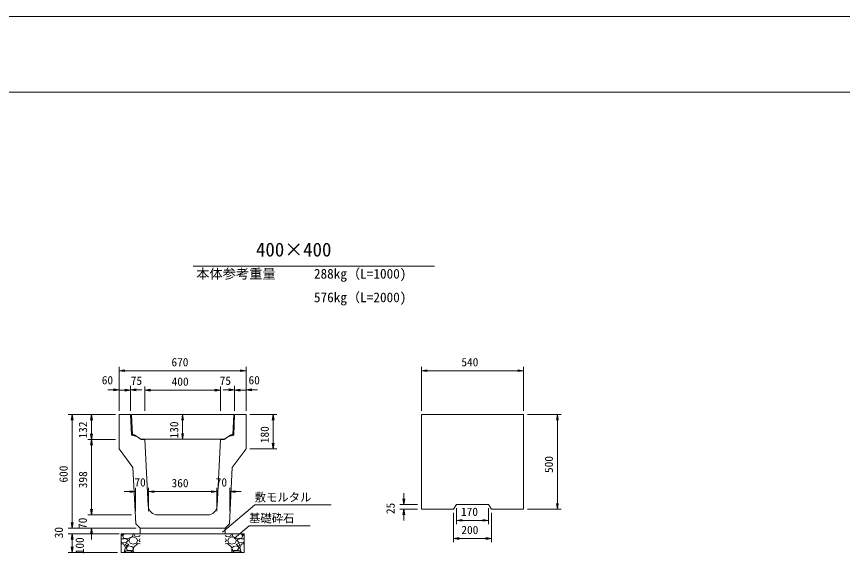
# Model space of a CAD drawing. Units: millimetres, scale not verified. Extents: x 0 to 84100, y 0 to 59400.
# Drawn here: x 40430 to 62265, y 45197 to 59400 of the extents above; entities that cross this region are included whole.
import ezdxf
from ezdxf.enums import TextEntityAlignment as Align

# ---------------------------------------------------------------- set-up
doc = ezdxf.new("R2010")
doc.units = ezdxf.units.MM
doc.header["$LTSCALE"] = 100
for name, color, linetype in [('D-MTR-TXT(文字列）', 7, 'Continuous'), ('D-STR-TXT（文字）', 7, 'Continuous'), ('D-TTL-TXT（文字）', 7, 'Continuous')]:
    doc.layers.add(name, color=color, linetype=linetype)
for name, color, linetype, lineweight in [('D-STR-DIM（寸法）', 7, 'Continuous', 18), ('D-STR-HTXT（旗揚げ）', 7, 'Continuous', 18), ('D-STR-STRn（構造物）', 7, 'Continuous', 18), ('D-STR（構造物外形線）', 1, 'Continuous', 18), ('D-TTL(外枠）', 2, 'Continuous', 18), ('DEFPOINTS_2', 8, 'Continuous', 18)]:
    doc.layers.add(name, color=color, linetype=linetype, lineweight=lineweight)
doc.styles.add('ＭＳ ゴシック', font='')
doc.styles.get('ＭＳ ゴシック').set_extended_font_data('MS Gothic')

msp = doc.modelspace()

# ---------------------------------------------------------------- linework, layer by layer
at = {"layer": 'D-STR-DIM（寸法）'}
for p, q in [((43147, 48969.1), (43147, 50131.7)), ((43147, 50031.7), (43297, 50056.7)), ((43297, 50006.7), (43147, 50031.7)), ((43147, 50031.7), (43297, 50031.7)), ((46347, 50031.7), (43297, 50031.7)), ((46347, 50056.7), (46497, 50031.7)), ((46497, 50031.7), (46347, 50006.7)), ((46497, 50031.7), (46347, 50031.7)), ((46497, 48969.1), (46497, 50131.7)), ((51134.1, 48969.1), (51134.1, 50131.7)), ((51134.1, 50031.7), (51284.1, 50056.7)), ((51284.1, 50006.7), (51134.1, 50031.7)), ((51134.1, 50031.7), (51284.1, 50031.7)), ((51284.1, 50031.7), (53684.1, 50031.7)), ((53684.1, 50056.7), (53834.1, 50031.7)), ((53834.1, 50031.7), (53684.1, 50006.7)), ((53834.1, 50031.7), (53684.1, 50031.7)), ((53834.1, 48969.1), (53834.1, 50131.7)), ((43147, 48969.1), (43147, 49628.4)), ((43447, 48969.1), (43447, 49628.4)), ((43447, 48969.1), (43447, 49617.1)), ((43822, 48969.1), (43822, 49617.1)), ((43822, 48969.1), (43822, 49617.1)), ((45822, 48969.1), (45822, 49617.1)), ((45822, 48969.1), (45822, 49617.1)), ((46197, 48969.1), (46197, 49628.4)), ((46197, 48969.1), (46197, 49617.1)), ((46497, 48969.1), (46497, 49628.4)), ((42997, 49528.4), (42847, 49528.4)), ((42997, 49553.4), (43147, 49528.4)), ((43147, 49528.4), (42997, 49503.4)), ((43147, 49528.4), (42997, 49528.4)), ((43297, 49517.1), (43147, 49517.1)), ((43297, 49542.1), (43447, 49517.1)), ((43447, 49517.1), (43297, 49492.1)), ((43447, 49517.1), (43297, 49517.1)), ((43447, 49528.4), (43597, 49553.4)), ((43597, 49503.4), (43447, 49528.4)), ((43447, 49528.4), (43597, 49528.4)), ((43597, 49528.4), (43747, 49528.4)), ((43822, 49517.1), (43972, 49542.1)), ((43822, 49517.1), (43972, 49542.1)), ((43972, 49492.1), (43822, 49517.1)), ((43822, 49517.1), (43972, 49517.1)), ((43972, 49492.1), (43822, 49517.1)), ((43822, 49517.1), (43972, 49517.1)), ((43972, 49517.1), (45672, 49517.1)), ((43972, 49517.1), (44122, 49517.1)), ((45672, 49517.1), (45522, 49517.1)), ((45672, 49542.1), (45822, 49517.1)), ((45672, 49542.1), (45822, 49517.1)), ((45822, 49517.1), (45672, 49492.1)), ((45822, 49517.1), (45672, 49517.1)), ((45822, 49517.1), (45672, 49492.1)), ((45822, 49517.1), (45672, 49517.1)), ((46047, 49528.4), (45897, 49528.4)), ((46047, 49553.4), (46197, 49528.4)), ((46197, 49528.4), (46047, 49503.4)), ((46197, 49528.4), (46047, 49528.4)), ((46197, 49517.1), (46347, 49542.1)), ((46347, 49492.1), (46197, 49517.1)), ((46197, 49517.1), (46347, 49517.1)), ((46347, 49517.1), (46497, 49517.1)), ((46497, 49528.4), (46647, 49553.4)), ((46647, 49503.4), (46497, 49528.4)), ((46497, 49528.4), (46647, 49528.4)), ((46647, 49528.4), (46797, 49528.4)), ((43047, 48869.1), (41798.6, 48869.1)), ((41873.6, 48719.1), (41898.6, 48869.1)), ((41898.6, 48869.1), (41923.6, 48719.1)), ((41898.6, 48869.1), (41898.6, 48719.1)), ((41898.6, 48719.1), (41898.6, 46019.1)), ((43047, 48869.1), (42312.2, 48869.1)), ((42387.2, 48719.1), (42412.2, 48869.1)), ((42412.2, 48869.1), (42437.2, 48719.1)), ((42412.2, 48869.1), (42412.2, 48719.1)), ((42412.2, 48719.1), (42412.2, 48359.1)), ((44797, 48719.1), (44822, 48869.1)), ((44822, 48869.1), (44847, 48719.1)), ((44822, 48869.1), (44822, 48719.1)), ((44822, 48369.1), (44822, 48719.1)), ((46597, 48869.1), (47316.3, 48869.1)), ((47191.3, 48719.1), (47216.3, 48869.1)), ((47216.3, 48869.1), (47241.3, 48719.1)), ((47216.3, 48869.1), (47216.3, 48719.1)), ((47216.3, 48719.1), (47216.3, 48119.1)), ((53934.1, 48869.1), (54828.2, 48869.1)), ((54703.2, 48719.1), (54728.2, 48869.1)), ((54728.2, 48869.1), (54753.2, 48719.1)), ((54728.2, 48869.1), (54728.2, 48719.1)), ((54728.2, 48719.1), (54728.2, 46519.1)), ((42412.2, 48209.1), (42387.2, 48359.1)), ((42437.2, 48359.1), (42412.2, 48209.1)), ((42412.2, 48209.1), (42412.2, 48359.1)), ((44822, 48219.1), (44797, 48369.1)), ((44847, 48369.1), (44822, 48219.1)), ((44822, 48219.1), (44822, 48369.1)), ((43047, 48209.1), (42312.2, 48209.1)), ((43047, 48209.1), (42312.2, 48209.1)), ((42387.2, 48059.1), (42412.2, 48209.1)), ((42412.2, 48209.1), (42437.2, 48059.1)), ((42412.2, 48209.1), (42412.2, 48059.1)), ((42412.2, 48059.1), (42412.2, 46369.1)), ((47216.3, 47969.1), (47191.3, 48119.1)), ((47241.3, 48119.1), (47216.3, 47969.1)), ((47216.3, 47969.1), (47216.3, 48119.1)), ((46597, 47969.1), (47316.3, 47969.1)), ((43422, 46833.3), (43272, 46833.3)), ((43422, 46858.3), (43572, 46833.3)), ((43572, 46833.3), (43422, 46808.3)), ((43572, 46833.3), (43422, 46833.3)), ((43572, 46319.1), (43572, 46933.3)), ((43922, 46319.1), (43922, 46933.3)), ((43922, 46319.1), (43922, 46933.3)), ((43922, 46833.3), (44072, 46858.3)), ((43922, 46833.3), (44072, 46858.3)), ((44072, 46808.3), (43922, 46833.3)), ((43922, 46833.3), (44072, 46833.3)), ((44072, 46808.3), (43922, 46833.3)), ((43922, 46833.3), (44072, 46833.3)), ((44072, 46833.3), (45572, 46833.3)), ((44072, 46833.3), (44222, 46833.3)), ((45572, 46833.3), (45422, 46833.3)), ((45572, 46858.3), (45722, 46833.3)), ((45572, 46858.3), (45722, 46833.3)), ((45722, 46833.3), (45572, 46808.3)), ((45722, 46833.3), (45572, 46833.3)), ((45722, 46833.3), (45572, 46808.3)), ((45722, 46833.3), (45572, 46833.3)), ((45722, 46319.1), (45722, 46933.3)), ((45722, 46319.1), (45722, 46933.3)), ((46072, 46319.1), (46072, 46933.3)), ((46072, 46833.3), (46222, 46858.3)), ((46222, 46808.3), (46072, 46833.3)), ((46072, 46833.3), (46222, 46833.3)), ((46222, 46833.3), (46372, 46833.3)), ((50667.1, 46644.1), (50667.1, 46794.1)), ((42412.2, 46369.1), (42412.2, 46519.1)), ((50667.1, 46494.1), (50642.1, 46644.1)), ((50692.1, 46644.1), (50667.1, 46494.1)), ((50667.1, 46494.1), (50667.1, 46644.1)), ((54728.2, 46369.1), (54703.2, 46519.1)), ((54753.2, 46519.1), (54728.2, 46369.1)), ((54728.2, 46369.1), (54728.2, 46519.1)), ((42412.2, 46219.1), (42387.2, 46369.1)), ((42412.2, 46219.1), (42387.2, 46369.1)), ((42437.2, 46369.1), (42412.2, 46219.1)), ((42412.2, 46219.1), (42412.2, 46369.1)), ((42437.2, 46369.1), (42412.2, 46219.1)), ((42412.2, 46219.1), (42412.2, 46369.1)), ((51034.1, 46494.1), (50567.1, 46494.1)), ((51034.1, 46369.1), (50567.1, 46369.1)), ((50642.1, 46219.1), (50667.1, 46369.1)), ((50667.1, 46369.1), (50692.1, 46219.1)), ((50667.1, 46369.1), (50667.1, 46219.1)), ((52059.1, 46394.1), (52059.1, 45973.8)), ((52909.1, 46394.1), (52909.1, 45973.8)), ((53934.1, 46369.1), (54828.2, 46369.1)), ((41898.6, 46019.1), (41898.6, 46169.1)), ((41898.6, 46019.1), (41898.6, 46169.1)), ((41898.6, 46019.1), (41898.6, 46169.1)), ((43472, 46219.1), (42312.2, 46219.1)), ((43472, 46219.1), (42312.2, 46219.1)), ((50667.1, 46219.1), (50667.1, 46069.1)), ((51984.1, 46269.1), (51984.1, 45494.3)), ((52059.1, 46073.8), (52209.1, 46098.8)), ((52209.1, 46048.8), (52059.1, 46073.8)), ((52059.1, 46073.8), (52209.1, 46073.8)), ((52759.1, 46073.8), (52209.1, 46073.8)), ((52759.1, 46098.8), (52909.1, 46073.8)), ((52909.1, 46073.8), (52759.1, 46048.8)), ((52909.1, 46073.8), (52759.1, 46073.8)), ((52984.1, 46269.1), (52984.1, 45494.3)), ((43597, 45869.1), (41798.6, 45869.1)), ((43597, 45869.1), (41798.6, 45869.1)), ((43597, 45869.1), (41798.6, 45869.1)), ((43597, 45869.1), (41798.6, 45869.1)), ((41898.6, 45869.1), (41873.6, 46019.1)), ((41898.6, 45869.1), (41873.6, 46019.1)), ((41898.6, 45869.1), (41873.6, 46019.1)), ((41898.6, 45869.1), (41873.6, 46019.1)), ((41923.6, 46019.1), (41898.6, 45869.1)), ((41898.6, 45869.1), (41898.6, 46019.1)), ((41923.6, 46019.1), (41898.6, 45869.1)), ((41898.6, 45869.1), (41898.6, 46019.1)), ((41923.6, 46019.1), (41898.6, 45869.1)), ((41898.6, 45869.1), (41898.6, 46019.1)), ((41923.6, 46019.1), (41898.6, 45869.1)), ((41898.6, 45869.1), (41898.6, 46019.1)), ((43597, 45869.1), (42312.2, 45869.1)), ((42387.2, 45719.1), (42412.2, 45869.1)), ((42412.2, 45869.1), (42437.2, 45719.1)), ((42412.2, 45869.1), (42412.2, 45719.1)), ((43097, 45719.1), (41798.6, 45719.1)), ((43097, 45719.1), (41798.6, 45719.1)), ((43097, 45719.1), (41798.6, 45719.1)), ((43142, 45719.1), (41798.6, 45719.1)), ((41873.6, 45569.1), (41898.6, 45719.1)), ((41873.6, 45569.1), (41898.6, 45719.1)), ((41873.6, 45569.1), (41898.6, 45719.1)), ((41873.6, 45569.1), (41898.6, 45719.1)), ((41898.6, 45719.1), (41923.6, 45569.1)), ((41898.6, 45719.1), (41898.6, 45569.1)), ((41898.6, 45719.1), (41923.6, 45569.1)), ((41898.6, 45719.1), (41898.6, 45569.1)), ((41898.6, 45719.1), (41923.6, 45569.1)), ((41898.6, 45719.1), (41898.6, 45569.1)), ((41898.6, 45719.1), (41923.6, 45569.1)), ((41898.6, 45719.1), (41898.6, 45569.1)), ((42412.2, 45719.1), (42412.2, 45569.1)), ((41898.6, 45569.1), (41898.6, 45419.1)), ((41898.6, 45569.1), (41898.6, 45419.1)), ((41898.6, 45569.1), (41898.6, 45419.1)), ((41898.6, 45569.1), (41898.6, 45369.1)), ((51984.1, 45594.3), (52134.1, 45619.3)), ((52134.1, 45569.3), (51984.1, 45594.3)), ((51984.1, 45594.3), (52134.1, 45594.3)), ((52834.1, 45594.3), (52134.1, 45594.3)), ((52834.1, 45619.3), (52984.1, 45594.3)), ((52984.1, 45594.3), (52834.1, 45569.3)), ((52984.1, 45594.3), (52834.1, 45594.3)), ((43097, 45219.1), (41798.6, 45219.1)), ((41898.6, 45219.1), (41873.6, 45369.1)), ((41923.6, 45369.1), (41898.6, 45219.1)), ((41898.6, 45219.1), (41898.6, 45369.1))]:
    msp.add_line(p, q, dxfattribs=at)
at = {"layer": 'D-STR-HTXT（旗揚げ）'}
for p, q in [((45097.6, 52797.4), (51476, 52797.4)), ((45874.2, 45765.2), (46726.8, 46481.5)), ((48749.5, 46481.5), (46726.8, 46481.5)), ((46183.7, 45596.7), (46577, 45926.3)), ((48193.9, 45926.3), (46577, 45926.3))]:
    msp.add_line(p, q, dxfattribs=at)
at = {"layer": 'D-STR-STRn（構造物）'}
for p, q in [((43697, 45869.1), (43697, 45719.1)), ((45947, 45869.1), (45947, 45719.1)), ((43697, 45719.1), (43197, 45719.1)), ((43197, 45719.1), (43197, 45219.1)), ((43197, 45675.7), (43253.3, 45719.1)), ((43227.9, 45663.9), (43277.5, 45719.1)), ((43263.8, 45603.7), (43228.8, 45663.7)), ((43493.1, 45648.6), (43388.1, 45593.6)), ((43513, 45718.9), (43493, 45648.9)), ((43530.1, 45719.1), (43557, 45655.1)), ((43557.6, 45653.7), (43662.6, 45648.7)), ((43662.9, 45649.3), (43697, 45675.6)), ((45947, 45719.1), (43697, 45719.1)), ((45947, 45719.1), (46447, 45719.1)), ((45981.1, 45649.3), (45947, 45675.6)), ((46086.4, 45653.7), (45981.4, 45648.7)), ((46113.9, 45719.1), (46086.9, 45655.1)), ((46131, 45718.9), (46151, 45648.9)), ((46150.9, 45648.6), (46255.9, 45593.6)), ((46416.1, 45663.9), (46366.4, 45719.1)), ((46380.1, 45603.7), (46415.1, 45663.7)), ((46447, 45675.7), (46390.7, 45719.1)), ((46447, 45719.1), (46447, 45219.1)), ((43273.3, 45588.3), (43197, 45580.3)), ((43217.7, 45480.6), (43197, 45503.1)), ((43258, 45448.4), (43197, 45453.5)), ((43332.5, 45489.2), (43217.5, 45479.2)), ((43314, 45359.2), (43259, 45449.2)), ((43387.5, 45595), (43262.5, 45605)), ((43372.7, 45564.2), (43272.7, 45589.2)), ((43307.7, 45443.9), (43327.7, 45393.9)), ((43342.8, 45458.7), (43307.8, 45443.7)), ((43327.7, 45394), (43402.7, 45439)), ((43377.9, 45538.9), (43332.9, 45488.9)), ((43403, 45439), (43343, 45459)), ((43377.9, 45538.6), (43372.9, 45563.6)), ((43402.4, 45539.1), (43432.4, 45469.1)), ((43407.7, 45538.9), (43437.7, 45608.9)), ((43432.5, 45468.6), (43517.5, 45443.6)), ((43437.9, 45608.9), (43517.9, 45633.9)), ((43517.7, 45633.9), (43597.7, 45603.9)), ((43518.1, 45443.6), (43603.1, 45468.6)), ((43638, 45458.9), (43523, 45353.9)), ((43597.9, 45603.8), (43627.9, 45538.8)), ((43602.7, 45469.1), (43627.7, 45539.1)), ((43697, 45453.5), (43638, 45458.4)), ((43697, 45503.1), (43662.7, 45540.6)), ((43662.8, 45539), (43677.8, 45579)), ((43697, 45580.3), (43678.3, 45578.3)), ((45947, 45580.3), (45965.7, 45578.3)), ((45947, 45503.1), (45981.3, 45540.6)), ((45947, 45453.5), (46006, 45458.4)), ((45981.2, 45539), (45966.2, 45579)), ((46006, 45458.9), (46121, 45353.9)), ((46046, 45603.8), (46016, 45538.8)), ((46041.3, 45469.1), (46016.3, 45539.1)), ((46125.9, 45443.6), (46040.9, 45468.6)), ((46126.3, 45633.9), (46046.3, 45603.9)), ((46206.1, 45608.9), (46126.1, 45633.9)), ((46211.5, 45468.6), (46126.5, 45443.6)), ((46236.2, 45538.9), (46206.2, 45608.9)), ((46241.6, 45539.1), (46211.6, 45469.1)), ((46241, 45439), (46301, 45459)), ((46316.3, 45394), (46241.3, 45439)), ((46256.4, 45595), (46381.4, 45605)), ((46266.1, 45538.6), (46271.1, 45563.6)), ((46266.1, 45538.9), (46311.1, 45488.9)), ((46271.3, 45564.2), (46371.3, 45589.2)), ((46301.2, 45458.7), (46336.2, 45443.7)), ((46311.5, 45489.2), (46426.5, 45479.2)), ((46336.3, 45443.9), (46316.3, 45393.9)), ((46330, 45359.2), (46385, 45449.2)), ((46370.7, 45588.3), (46447, 45580.3)), ((46386, 45448.4), (46447, 45453.5)), ((46426.3, 45480.6), (46447, 45503.1)), ((43197, 45219.1), (46447, 45219.1)), ((43253.3, 45219.1), (43272.9, 45234.3)), ((43272.9, 45233.8), (43312.9, 45358.8)), ((43277.5, 45219.1), (43317.9, 45263.9)), ((43317.9, 45263.9), (43447.9, 45263.9)), ((43327.7, 45349.1), (43367.7, 45289.1)), ((43377.8, 45398.9), (43327.8, 45348.9)), ((43368, 45288.7), (43493, 45273.7)), ((43478.4, 45384.2), (43378.4, 45399.2)), ((43447.7, 45265.1), (43512.7, 45220.1)), ((43518.9, 45347.9), (43478.9, 45382.9)), ((43493, 45274), (43518, 45319)), ((43517, 45250.1), (43530.1, 45219.1)), ((43522.6, 45354.2), (43517.6, 45249.2)), ((43517.9, 45318.9), (43517.9, 45348.9)), ((46126.9, 45250.1), (46113.9, 45219.1)), ((46121.4, 45354.2), (46126.4, 45249.2)), ((46125.1, 45347.9), (46165.1, 45382.9)), ((46151, 45274), (46126, 45319)), ((46126.1, 45318.9), (46126.1, 45348.9)), ((46196.3, 45265.1), (46131.3, 45220.1)), ((46276, 45288.7), (46151, 45273.7)), ((46165.5, 45384.2), (46265.5, 45399.2)), ((46326.1, 45263.9), (46196.1, 45263.9)), ((46266.1, 45398.9), (46316.1, 45348.9)), ((46316.3, 45349.1), (46276.3, 45289.1)), ((46366.4, 45219.1), (46326.1, 45263.9)), ((46371.1, 45233.8), (46331.1, 45358.8)), ((46390.7, 45219.1), (46371.1, 45234.3))]:
    msp.add_line(p, q, dxfattribs=at)
at = {"layer": 'D-STR（構造物外形線）'}
for p, q in [((43147, 47969.1), (43147, 48869.1)), ((43147, 48869.1), (43447, 48869.1)), ((43447, 48869.1), (43467.5, 48324.1)), ((43472, 48869.1), (43497, 48339.1)), ((43472, 48869.1), (46172, 48869.1)), ((46147, 48339.1), (46172, 48869.1)), ((46176.5, 48324.1), (46197, 48869.1)), ((46197, 48869.1), (46497, 48869.1)), ((46497, 47969.1), (46497, 48869.1)), ((51134.1, 48869.1), (53834.1, 48869.1)), ((51134.1, 46369.1), (51134.1, 48869.1)), ((53834.1, 46369.1), (53834.1, 48869.1)), ((43497, 48339.1), (43545.6, 48339.1)), ((43545.6, 48339.1), (43717, 48219.1)), ((45927, 48219.1), (46098.4, 48339.1)), ((46098.4, 48339.1), (46147, 48339.1)), ((43717, 48219.1), (45927, 48219.1)), ((43722, 48209.1), (43822, 48209.1)), ((43822, 48209.1), (43910.1, 46456.6)), ((45733.9, 46456.6), (45822, 48209.1)), ((45822, 48209.1), (45922, 48209.1)), ((43147, 47969.1), (43509.2, 47469.1)), ((46134.8, 47469.1), (46497, 47969.1)), ((43509.2, 47469.1), (43583.9, 45982.2)), ((46060.1, 45982.2), (46134.8, 47469.1)), ((51134.1, 46369.1), (51984.1, 46369.1)), ((51984.1, 46369.1), (52059.1, 46494.1)), ((52059.1, 46494.1), (52909.1, 46494.1)), ((52909.1, 46494.1), (52984.1, 46369.1)), ((52984.1, 46369.1), (53834.1, 46369.1)), ((44159.7, 46219.1), (45484.2, 46219.1)), ((43583.9, 45982.2), (43697, 45869.1)), ((43697, 45869.1), (45947, 45869.1)), ((45947, 45869.1), (46060.1, 45982.2))]:
    msp.add_line(p, q, dxfattribs=at)
for centre, radius, start, end in [((43440.4, 47925.1), 400, 45.25119, 86.11523), ((46203.6, 47925.1), 400, 93.88477, 134.74881), ((44159.7, 46469.1), 250, 182.87631, 270), ((45484.2, 46469.1), 250, 270, 357.12369)]:
    msp.add_arc(centre, radius, start, end, dxfattribs=at)
at = {"layer": 'D-TTL(外枠）'}
msp.add_line((2300, 57400), (81800, 57400), dxfattribs=at)
at = {"layer": 'DEFPOINTS_2'}
msp.add_line((0, 59400), (84100, 59400), dxfattribs=at)

# ---------------------------------------------------------------- texts
at = {"layer": 'D-MTR-TXT(文字列）', "style": 'ＭＳ ゴシック'}
for s, p in [('本体参考重量', (45180.7, 52390.8)), ('288kg（L=1000)', (48292.7, 52390.8)), ('576kg（L=2000)', (48292.7, 51766.7))]:
    msp.add_text(s, height=256.6, dxfattribs=at).set_placement(p, align=Align.BOTTOM_LEFT)
at = {"layer": 'D-STR-DIM（寸法）', "style": 'ＭＳ ゴシック'}
for s, p in [('670', (44526.6, 50081.7)), ('540', (52190.9, 50081.7)), ('60', (42684.6, 49605.8)), ('75', (43451.3, 49590.8)), ('400', (44531.1, 49567.1)), ('75', (45801.3, 49590.8)), ('60', (46563.4, 49605.8)), ('70', (43547.5, 46903.1)), ('360', (44528.8, 46883.3)), ('70', (45697.5, 46903.1)), ('170', (52180.2, 46123.8)), ('200', (52190.1, 45644.3))]:
    msp.add_text(s, height=219.9, dxfattribs=at).set_placement(p, align=Align.BOTTOM_LEFT)
for s, p in [('132', (42362.2, 48238.4)), ('130', (44772, 48240.3)), ('180', (47166.3, 48115.3)), ('500', (54678.2, 47326)), ('600', (41848.6, 47073.7)), ('398', (42362.2, 46923.3)), ('25', (50492.1, 46239)), ('70', (42354.5, 45844.7)), ('30', (41723.6, 45598.5)), ('30', (41723.6, 45598.5)), ('30', (41723.6, 45598.5)), ('100', (42276.1, 45177.6))]:
    msp.add_text(s, height=219.9, rotation=90, dxfattribs=at).set_placement(p, align=Align.BOTTOM_LEFT)
at = {"layer": 'D-STR-TXT（文字）', "style": 'ＭＳ ゴシック'}
for s, p in [('敷モルタル', (46726.8, 46506.5)), ('基礎砕石', (46577, 45951.3))]:
    msp.add_text(s, height=219.9, dxfattribs=at).set_placement(p, align=Align.BOTTOM_LEFT)
at = {"layer": 'D-TTL-TXT（文字）', "style": 'ＭＳ ゴシック'}
msp.add_text('400×400', height=366.6, dxfattribs=at).set_placement((46760.2, 52942.3), align=Align.BOTTOM_LEFT)

doc.saveas('drawing.dxf')
